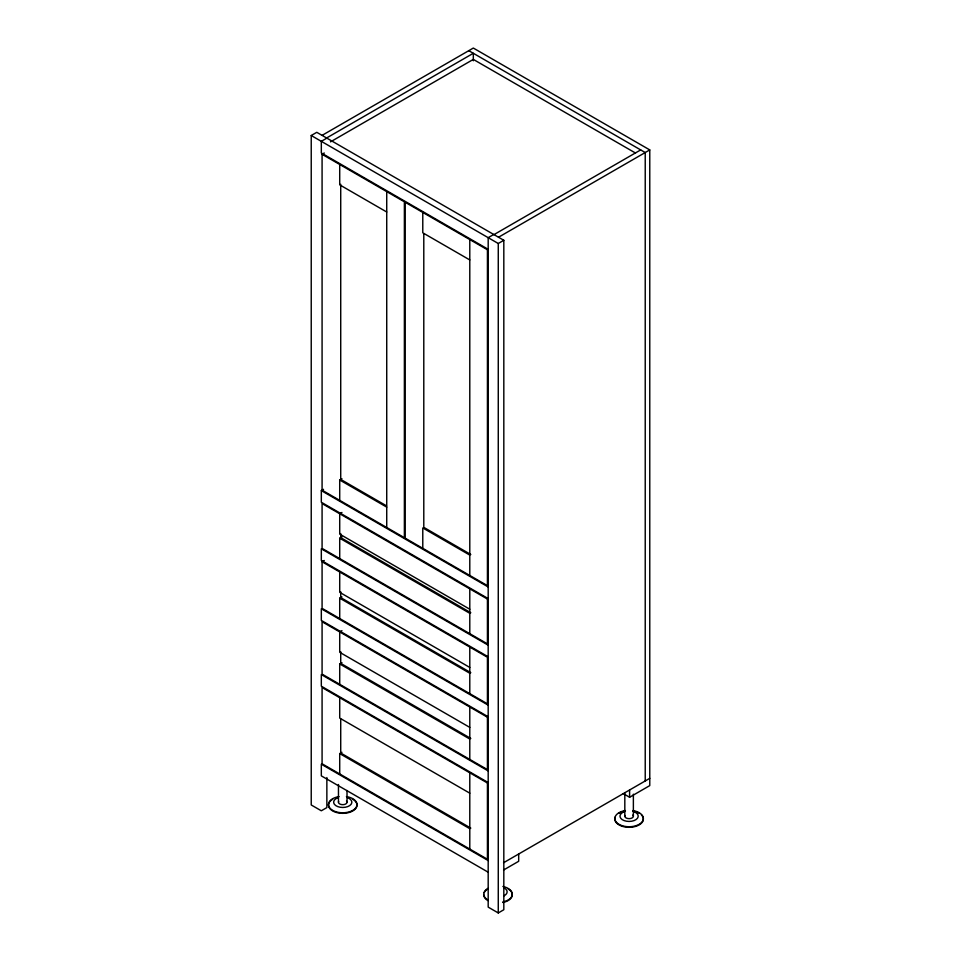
<?xml version="1.0" encoding="UTF-8"?>
<svg xmlns="http://www.w3.org/2000/svg" width="961" height="961" viewBox="0 0 961 961"><rect width="100%" height="100%" fill="white"/><g stroke="black" fill="none" stroke-linecap="round" stroke-linejoin="round"><path stroke-width="1.44" d="M504.057 895.88L504.465 895.568A9.129 5.273 0 0 0 504.465 888.12M326.86 777.569L326.86 807.588L321.322 810.784L311.232 804.97L311.232 135.513L316.782 132.318L503.816 240.298L503.816 909.743L498.266 912.95L488.188 907.124L488.188 237.679L493.738 234.472M322.079 135.369L473.317 48.05L649.768 149.916L649.768 785.605L629.599 797.258L623.293 793.618M326.608 137.988L473.317 53.287L473.317 60.783M326.86 138.132L321.322 141.339L321.322 152.979L488.188 249.319M330.512 141.856L473.317 59.402L635.497 153.039M322.079 154.289L404.377 201.798L404.377 537.692L322.079 490.182L322.079 154.289L324.289 153.003M493.99 234.616L640.687 149.916M498.519 237.235L649.768 149.916M311.232 135.513L498.266 243.493L503.816 240.298M488.188 598.595L321.322 502.255L321.322 490.615L323.533 489.329M339.714 500.369L339.714 479.995L341.936 478.71M341.936 512.477L339.714 513.751L339.714 534.124L469.785 609.226M339.714 558.581L339.714 538.208L341.936 536.923M322.079 561.777L487.431 657.252L487.431 703.824L322.079 608.349L322.079 561.777L324.289 560.503M339.714 618.536L339.714 598.162L341.936 596.877M341.936 630.644L339.714 631.93L339.714 652.303L469.785 727.393M339.714 684.316L339.714 663.943L341.936 662.67M339.714 773.965L339.714 753.592L341.936 752.307M503.564 862.738L649.768 778.338M503.564 870.017L518.688 861.284L518.688 854.005M468.776 50.669L645.227 152.547L645.227 780.957M386.73 211.997L339.714 184.848L339.714 164.475M469.785 259.938L422.78 232.802L422.78 212.429M386.466 505.822L340.723 479.407L340.723 184.272M470.794 554.497L423.789 527.361L423.789 233.715M339.714 479.995L386.73 507.132M469.785 555.086L422.78 527.937L422.78 548.323M321.322 490.615L488.188 586.955M470.794 612.722L340.723 537.619L340.723 533.547M339.714 538.208L469.785 613.298M488.188 645.167L321.322 548.827L321.322 560.467L488.188 656.807M469.785 667.439L339.714 592.336L339.714 571.963M470.794 672.676L340.723 597.586L340.723 591.76M339.714 598.162L469.785 673.253M488.188 705.134L321.322 608.781L321.322 620.434L488.188 716.774M470.794 738.456L340.723 663.366L340.723 651.714M339.714 663.943L469.785 739.033M488.188 770.914L321.322 674.574L321.322 686.214L488.188 782.554M469.785 793.173L339.714 718.083L339.714 697.71M470.794 828.106L340.723 753.016L340.723 718.984M339.714 753.592L469.785 828.682M488.188 860.563L321.322 764.211L321.322 775.863L488.188 872.204M633.371 794.194L633.371 816.225M629.599 789.978L629.599 797.258M624.818 792.609L624.818 816.117M498.266 243.493L498.266 912.95M469.785 239.565L469.785 575.459M469.785 588.853L469.785 633.671M469.785 647.065L469.785 693.638M469.785 707.02L469.785 759.418M469.785 772.8L469.785 849.056M386.73 191.611L386.73 527.505M347.017 790.507L347.017 802.255M338.464 784.512L338.464 802.147M332.662 798.723L332.662 799.288A14.259 8.229 0 0 0 332.662 810.928A14.259 8.229 0 0 0 352.831 810.928A14.259 8.229 0 0 0 352.831 799.288M632.855 814.988A4.276 2.475 0 0 1 632.05 817.955A4.276 2.475 0 0 1 626.872 818.279L625.995 817.871A4.276 2.475 0 0 1 624.986 815.481M632.782 810.567A14.259 8.229 0 0 1 640.771 823.241A14.259 8.229 0 0 1 617.418 823.241A14.259 8.229 0 0 1 625.407 810.567M641.443 814.964A14.259 8.229 0 0 1 630.957 827.241A14.259 8.229 0 0 1 615.316 816.946M619.016 813.258A14.259 8.229 0 0 1 621.971 811.949M623.064 811.625A14.259 8.229 0 0 1 625.407 811.132M632.782 811.132A14.259 8.229 0 0 1 635.125 811.625M636.23 811.949A14.259 8.229 0 0 1 639.173 813.258M633.659 811.613A9.129 5.273 0 0 1 636.086 819.553A9.129 5.273 0 0 1 622.103 819.553A9.129 5.273 0 0 1 624.53 811.613M502.891 886.462A14.259 8.229 0 0 1 512.273 894.198A14.259 8.229 0 0 1 502.891 901.935M487.936 900.013A14.259 8.229 0 0 1 487.936 888.372M508.105 888.937A14.259 8.229 0 0 1 502.891 902.499M487.936 900.577A14.259 8.229 0 0 1 483.755 894.763M484.248 892.625A14.259 8.229 0 0 1 487.936 888.937M346.501 801.018A4.276 2.475 0 0 1 345.696 803.985A4.276 2.475 0 0 1 340.518 804.309L339.653 803.901A4.276 2.475 0 0 1 338.644 801.51M346.44 796.597A14.259 8.229 0 0 1 354.429 809.27A14.259 8.229 0 0 1 331.065 809.27A14.259 8.229 0 0 1 339.053 796.597M347.305 797.642A9.129 5.273 0 0 1 349.732 805.582A9.129 5.273 0 0 1 335.749 805.582A9.129 5.273 0 0 1 338.188 797.642M487.431 249.752L405.134 202.242L405.134 538.136L487.431 585.645L487.431 249.752M487.431 599.039L322.079 503.564L322.079 548.395L487.431 643.858L487.431 599.039M487.431 717.206L322.079 621.743L322.079 674.129L487.431 769.605L487.431 717.206M487.431 782.987L322.079 687.523L322.079 763.779L487.431 859.254L487.431 782.987"/></g></svg>
